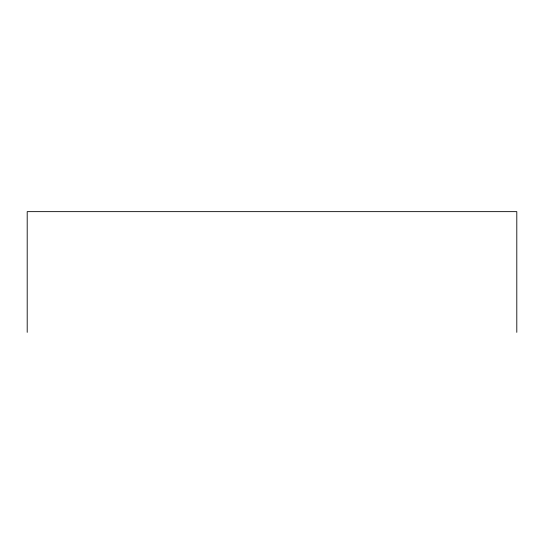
<?xml version="1.0" encoding="UTF-8"?>
<svg xmlns="http://www.w3.org/2000/svg" width="544" height="544" viewBox="0 0 544 544"><rect width="100%" height="100%" fill="white"/><g stroke="black" fill="none" stroke-linecap="round" stroke-linejoin="round"><path stroke-width="0.82" d="M516.8 332.357L516.8 211.643L27.2 211.643L27.2 332.357"/></g></svg>
